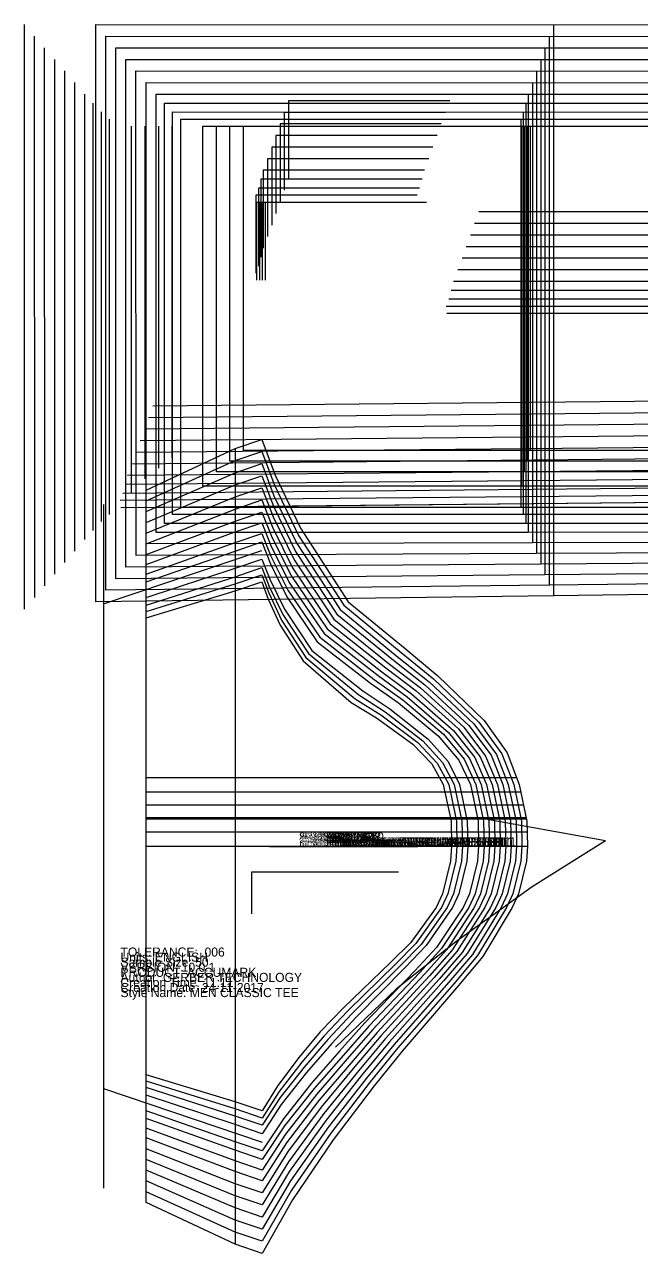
# Model space of a CAD drawing. Extents: x -2.7 to 65.3, y -7.1 to 26.9.
# Drawn here: x -2.65 to 14.39, y -7.08 to 26.87 of the extents above; entities that cross this region are included whole.
import ezdxf

# ---------------------------------------------------------------- set-up
doc = ezdxf.new("R2010")
doc.units = 0

# ---------------------------------------------------------------- blocks, each defined once
blk = doc.blocks.new('REGULAR TEEFR_42')
at = {"layer": '1'}
for points in [[(3.3995, 15.1042), (3.4, 24.0603)], [(3.4, 24.0603), (26.161, 24.0526)], [(20.9539, 15.1031), (20.1665, 15.1032), (11.3173, 15.1037), (3.3995, 15.1042)]]:
    blk.add_lwpolyline(points, dxfattribs=at)
at = {"layer": '5'}
blk.add_line((9.2578, 18.8924), (23.336, 18.8924), dxfattribs=at)
at = {"layer": '6'}
blk.add_line((3.4, 24.0603), (26.161, 24.0526), dxfattribs=at)
at = {"layer": '7'}
blk.add_line((9.2578, 18.8924), (23.336, 18.8924), dxfattribs=at)
at = {"layer": '8'}
for p, q in [((1.431, 14.9073), (1.4315, 24.0603)), ((11.3173, 24.0597), (11.3173, 15.1031)), ((0.2503, 13.5282), (20.9539, 13.7251))]:
    blk.add_line(p, q, dxfattribs=at)
blk.add_lwpolyline([(8.454, 21.955), (3.9992, 21.955), (3.9992, 19.8019)], dxfattribs=at)
blk = doc.blocks.new('REGULAR TEEFR_44')
at = {"layer": '1'}
for points in [[(3.0236, 14.8087), (3.024, 24.0602)], [(3.024, 24.0602), (26.1394, 24.0527)], [(20.8733, 14.8078), (20.0858, 14.8079), (11.2366, 14.8083), (3.0236, 14.8087)]]:
    blk.add_lwpolyline(points, dxfattribs=at)
at = {"layer": '5'}
blk.add_line((9.1771, 18.8924), (23.2553, 18.8924), dxfattribs=at)
at = {"layer": '6'}
blk.add_line((3.024, 24.0602), (26.1394, 24.0527), dxfattribs=at)
at = {"layer": '7'}
blk.add_line((9.1771, 18.8924), (23.2553, 18.8924), dxfattribs=at)
at = {"layer": '8'}
for p, q in [((1.0551, 14.6118), (1.0555, 24.0602)), ((11.2366, 24.0598), (11.2366, 14.8078)), ((0.1696, 13.5282), (20.8733, 13.7251))]:
    blk.add_line(p, q, dxfattribs=at)
blk.add_lwpolyline([(8.3733, 21.9551), (3.9185, 21.9551), (3.9185, 19.802)], dxfattribs=at)
blk = doc.blocks.new('REGULAR TEEFR_46')
at = {"layer": '1'}
for points in [[(2.6478, 14.5133), (2.6481, 24.0602)], [(2.6481, 24.0602), (26.1179, 24.0527)], [(20.7926, 14.5126), (20.0052, 14.5127), (11.156, 14.513), (2.6478, 14.5133)]]:
    blk.add_lwpolyline(points, dxfattribs=at)
at = {"layer": '5'}
blk.add_line((9.0965, 18.8925), (23.1747, 18.8925), dxfattribs=at)
at = {"layer": '6'}
blk.add_line((2.6481, 24.0602), (26.1179, 24.0527), dxfattribs=at)
at = {"layer": '7'}
blk.add_line((9.0965, 18.8925), (23.1747, 18.8925), dxfattribs=at)
at = {"layer": '8'}
for p, q in [((0.6793, 14.3164), (0.6796, 24.0602)), ((11.156, 24.0598), (11.156, 14.5126)), ((0.089, 13.5283), (20.7926, 13.7252))]:
    blk.add_line(p, q, dxfattribs=at)
blk.add_lwpolyline([(8.2927, 21.9551), (3.8379, 21.9551), (3.8379, 19.802)], dxfattribs=at)
blk = doc.blocks.new('REGULAR TEEFR_48')
at = {"layer": '1'}
for points in [[(2.2719, 14.1194), (2.2721, 24.0601)], [(2.2721, 24.0601), (26.0964, 24.0528)], [(20.712, 14.1189), (19.9245, 14.119), (11.0754, 14.1192), (2.2719, 14.1194)]]:
    blk.add_lwpolyline(points, dxfattribs=at)
at = {"layer": '5'}
blk.add_line((9.0159, 18.8925), (23.094, 18.8925), dxfattribs=at)
at = {"layer": '6'}
blk.add_line((2.2721, 24.0601), (26.0964, 24.0528), dxfattribs=at)
at = {"layer": '7'}
blk.add_line((9.0159, 18.8925), (23.094, 18.8925), dxfattribs=at)
at = {"layer": '8'}
for p, q in [((0.3034, 13.9225), (0.3036, 24.0601)), ((11.0754, 24.0599), (11.0754, 14.1189)), ((0.0084, 13.5283), (20.712, 13.7252))]:
    blk.add_line(p, q, dxfattribs=at)
blk.add_lwpolyline([(8.212, 21.9552), (3.7572, 21.9552), (3.7572, 19.8021)], dxfattribs=at)
blk = doc.blocks.new('REGULAR TEEFR_52')
at = {"layer": '1'}
for points in [[(1.6679, 13.5284), (1.6679, 24.2568)], [(1.6679, 24.2568), (26.2009, 24.2498)], [(20.6983, 13.5285), (19.9109, 13.5285), (11.0617, 13.5285), (1.6679, 13.5284)]]:
    blk.add_lwpolyline(points, dxfattribs=at)
at = {"layer": '5'}
blk.add_line((9.0022, 19.0895), (23.0804, 19.0895), dxfattribs=at)
at = {"layer": '6'}
blk.add_line((1.6679, 24.2568), (26.2009, 24.2498), dxfattribs=at)
at = {"layer": '7'}
blk.add_line((9.0022, 19.0895), (23.0804, 19.0895), dxfattribs=at)
at = {"layer": '8'}
for p, q in [((-0.3006, 13.3315), (-0.3006, 24.2568)), ((11.0617, 24.2569), (11.0617, 13.5285)), ((-0.0053, 13.7253), (20.6983, 13.9222))]:
    blk.add_line(p, q, dxfattribs=at)
blk.add_lwpolyline([(8.1984, 22.1522), (3.7436, 22.1522), (3.7436, 19.9991)], dxfattribs=at)
blk = doc.blocks.new('REGULAR TEEFR_54')
at = {"layer": '1'}
for points in [[(1.4397, 13.3315), (1.4396, 24.4537)], [(1.4396, 24.4537), (26.327, 24.4467)], [(20.7653, 13.3318), (19.9779, 13.3318), (11.1287, 13.3316), (1.4397, 13.3315)]]:
    blk.add_lwpolyline(points, dxfattribs=at)
at = {"layer": '5'}
blk.add_line((9.0692, 19.2865), (23.1474, 19.2865), dxfattribs=at)
at = {"layer": '6'}
blk.add_line((1.4396, 24.4537), (26.327, 24.4467), dxfattribs=at)
at = {"layer": '7'}
blk.add_line((9.0692, 19.2865), (23.1474, 19.2865), dxfattribs=at)
at = {"layer": '8'}
for p, q in [((-0.5288, 13.1346), (-0.5289, 24.4537)), ((11.1287, 24.4539), (11.1287, 13.3318)), ((0.0617, 13.9223), (20.7653, 14.1192))]:
    blk.add_line(p, q, dxfattribs=at)
blk.add_lwpolyline([(8.2654, 22.3491), (3.8106, 22.3491), (3.8106, 20.1961)], dxfattribs=at)
blk = doc.blocks.new('REGULAR TEEFR_56')
at = {"layer": '1'}
for points in [[(1.2116, 13.0852), (1.2113, 24.6997)], [(1.2113, 24.6997), (26.394, 24.693)], [(20.8323, 13.0859), (20.0449, 13.0859), (11.1957, 13.0856), (1.2116, 13.0852)]]:
    blk.add_lwpolyline(points, dxfattribs=at)
at = {"layer": '5'}
blk.add_line((9.1362, 19.5327), (23.2144, 19.5327), dxfattribs=at)
at = {"layer": '6'}
blk.add_line((1.2113, 24.6997), (26.394, 24.693), dxfattribs=at)
at = {"layer": '7'}
blk.add_line((9.1362, 19.5327), (23.2144, 19.5327), dxfattribs=at)
at = {"layer": '8'}
for p, q in [((-0.7569, 12.8883), (-0.7572, 24.6997)), ((11.1957, 24.7001), (11.1957, 13.0859)), ((0.1287, 14.1685), (20.8323, 14.3654))]:
    blk.add_line(p, q, dxfattribs=at)
blk.add_lwpolyline([(8.3324, 22.5954), (3.8776, 22.5954), (3.8776, 20.4423)], dxfattribs=at)
blk = doc.blocks.new('REGULAR TEEFR_58')
at = {"layer": '1'}
for points in [[(0.9835, 12.839), (0.983, 24.9458)], [(0.983, 24.9458), (26.461, 24.9392)], [(20.8993, 12.8401), (20.1119, 12.8401), (11.2627, 12.8395), (0.9835, 12.839)]]:
    blk.add_lwpolyline(points, dxfattribs=at)
at = {"layer": '5'}
blk.add_line((9.2032, 19.779), (23.2814, 19.779), dxfattribs=at)
at = {"layer": '6'}
blk.add_line((0.983, 24.9458), (26.461, 24.9392), dxfattribs=at)
at = {"layer": '7'}
blk.add_line((9.2032, 19.779), (23.2814, 19.779), dxfattribs=at)
at = {"layer": '8'}
for p, q in [((-0.985, 12.6421), (-0.9855, 24.9458)), ((11.2627, 24.9464), (11.2627, 12.8401)), ((0.1957, 14.4148), (20.8993, 14.6117))]:
    blk.add_line(p, q, dxfattribs=at)
blk.add_lwpolyline([(8.3994, 22.8416), (3.9446, 22.8416), (3.9446, 20.6886)], dxfattribs=at)
blk = doc.blocks.new('REGULAR TEEFR_60')
at = {"layer": '1'}
for points in [[(0.7062, 12.5189), (0.7055, 25.2657)], [(0.7055, 25.2657), (26.5772, 25.2593)], [(21.0155, 12.5696), (20.2281, 12.5677), (11.3789, 12.5455), (0.7062, 12.5189)]]:
    blk.add_lwpolyline(points, dxfattribs=at)
at = {"layer": '5'}
blk.add_line((9.3194, 20.0991), (23.3976, 20.0991), dxfattribs=at)
at = {"layer": '6'}
blk.add_line((0.7055, 25.2657), (26.5772, 25.2593), dxfattribs=at)
at = {"layer": '7'}
blk.add_line((9.3194, 20.0991), (23.3976, 20.0991), dxfattribs=at)
at = {"layer": '8'}
for p, q in [((-1.2623, 12.322), (-1.263, 25.2657)), ((11.3789, 25.2665), (11.3789, 12.546)), ((0.3119, 14.7349), (21.0155, 14.9318))]:
    blk.add_line(p, q, dxfattribs=at)
blk.add_lwpolyline([(8.5156, 23.1617), (4.0608, 23.1617), (4.0608, 21.0087)], dxfattribs=at)
blk = doc.blocks.new('REGULAR TEEFR_62')
at = {"layer": '1'}
for points in [[(0.4289, 12.1988), (0.428, 25.5856)], [(0.428, 25.5856), (26.6934, 25.5794)], [(21.1317, 12.2991), (20.3443, 12.2954), (11.4951, 12.2524), (0.4289, 12.1988)]]:
    blk.add_lwpolyline(points, dxfattribs=at)
at = {"layer": '5'}
blk.add_line((9.4356, 20.4192), (23.5138, 20.4192), dxfattribs=at)
at = {"layer": '6'}
blk.add_line((0.428, 25.5856), (26.6934, 25.5794), dxfattribs=at)
at = {"layer": '7'}
blk.add_line((9.4356, 20.4192), (23.5138, 20.4192), dxfattribs=at)
at = {"layer": '8'}
for p, q in [((-1.5396, 12.0019), (-1.5405, 25.5856)), ((11.4951, 25.5866), (11.4951, 12.2519)), ((0.4281, 15.055), (21.1317, 15.2519))]:
    blk.add_line(p, q, dxfattribs=at)
blk.add_lwpolyline([(8.6318, 23.4818), (4.177, 23.4818), (4.177, 21.3288)], dxfattribs=at)
blk = doc.blocks.new('REGULAR TEEFR_64')
at = {"layer": '1'}
for points in [[(0.1516, 11.8787), (0.1505, 25.9055)], [(0.1505, 25.9055), (26.8096, 25.8995)], [(21.2479, 12.0286), (20.4605, 12.0231), (11.6113, 11.9601), (0.1516, 11.8787)]]:
    blk.add_lwpolyline(points, dxfattribs=at)
at = {"layer": '5'}
blk.add_line((9.5518, 20.7393), (23.63, 20.7393), dxfattribs=at)
at = {"layer": '6'}
blk.add_line((0.1505, 25.9055), (26.8096, 25.8995), dxfattribs=at)
at = {"layer": '7'}
blk.add_line((9.5518, 20.7393), (23.63, 20.7393), dxfattribs=at)
at = {"layer": '8'}
for p, q in [((-1.8169, 11.6818), (-1.818, 25.9055)), ((11.6113, 25.9067), (11.6113, 11.9578)), ((0.5443, 15.3751), (21.2479, 15.572))]:
    blk.add_line(p, q, dxfattribs=at)
blk.add_lwpolyline([(8.748, 23.8019), (4.2932, 23.8019), (4.2932, 21.6489)], dxfattribs=at)
blk = doc.blocks.new('REGULAR TEEFR_66')
at = {"layer": '1'}
for points in [[(-0.1257, 11.5586), (-0.127, 26.2254)], [(-0.127, 26.2254), (26.9258, 26.2197)], [(21.3641, 11.7581), (20.5767, 11.7509), (11.7275, 11.6687), (-0.1257, 11.5586)]]:
    blk.add_lwpolyline(points, dxfattribs=at)
at = {"layer": '5'}
blk.add_line((9.668, 21.0594), (23.7462, 21.0594), dxfattribs=at)
at = {"layer": '6'}
blk.add_line((-0.127, 26.2254), (26.9258, 26.2197), dxfattribs=at)
at = {"layer": '7'}
blk.add_line((9.668, 21.0594), (23.7462, 21.0594), dxfattribs=at)
at = {"layer": '8'}
for p, q in [((-2.0942, 11.3617), (-2.0955, 26.2254)), ((11.7275, 26.2268), (11.7275, 11.6637)), ((0.6605, 15.6952), (21.3641, 15.8921))]:
    blk.add_line(p, q, dxfattribs=at)
blk.add_lwpolyline([(8.8642, 24.122), (4.4094, 24.122), (4.4094, 21.969)], dxfattribs=at)
blk = doc.blocks.new('REGULAR TEEFR_68')
at = {"layer": '1'}
for points in [[(-0.4028, 11.2384), (-0.4045, 26.5453)], [(-0.4045, 26.5453), (27.042, 26.5399)], [(21.4803, 11.4876), (20.6929, 11.4789), (11.8437, 11.378), (-0.4028, 11.2384)]]:
    blk.add_lwpolyline(points, dxfattribs=at)
at = {"layer": '5'}
blk.add_line((9.7842, 21.3796), (23.8624, 21.3796), dxfattribs=at)
at = {"layer": '6'}
blk.add_line((-0.4045, 26.5453), (27.042, 26.5399), dxfattribs=at)
at = {"layer": '7'}
blk.add_line((9.7842, 21.3796), (23.8624, 21.3796), dxfattribs=at)
at = {"layer": '8'}
for p, q in [((-2.3713, 11.0415), (-2.373, 26.5453)), ((11.8437, 26.547), (11.8437, 11.3697)), ((0.7767, 16.0154), (21.4803, 16.2123))]:
    blk.add_line(p, q, dxfattribs=at)
blk.add_lwpolyline([(8.9804, 24.4422), (4.5256, 24.4422), (4.5256, 22.2892)], dxfattribs=at)
blk = doc.blocks.new('REGULAR TEEFR_70')
at = {"layer": '1'}
for points in [[(-0.68, 10.9183), (-0.682, 26.8652)], [(-0.682, 26.8652), (27.1582, 26.86)], [(21.5965, 11.2172), (20.8091, 11.2068), (11.9599, 11.0879), (-0.68, 10.9183)]]:
    blk.add_lwpolyline(points, dxfattribs=at)
at = {"layer": '5'}
blk.add_line((9.9004, 21.6997), (23.9786, 21.6997), dxfattribs=at)
at = {"layer": '6'}
blk.add_line((-0.682, 26.8652), (27.1582, 26.86), dxfattribs=at)
at = {"layer": '7'}
blk.add_line((9.9004, 21.6997), (23.9786, 21.6997), dxfattribs=at)
at = {"layer": '8'}
for p, q in [((-2.6485, 10.7214), (-2.6505, 26.8652)), ((11.9599, 26.8671), (11.9599, 11.0756)), ((0.8929, 16.3355), (21.5965, 16.5324))]:
    blk.add_line(p, q, dxfattribs=at)
blk.add_lwpolyline([(9.0966, 24.7623), (4.6418, 24.7623), (4.6418, 22.6093)], dxfattribs=at)
blk = doc.blocks.new('REGULAR TEESL1_42')
at = {"layer": '1'}
for points in [[(0.7093, 10.4775), (3.1675, 11.2205), (3.9086, 11.4714)], [(3.9086, 11.4714), (4.0805, 10.9926), (4.4131, 10.278), (5.0432, 9.2887), (6.373, 8.1379), (7.0744, 7.716), (8.0754, 6.9907), (8.604, 6.441), (8.9185, 5.8757), (9.1326, 4.8646), (9.1473, 4.174)], [(0.7079, -2.1458), (0.7093, 10.4775)], [(9.1473, 4.174), (9.1187, 3.7593), (8.8975, 2.8558), (8.7229, 2.4757), (8.0197, 1.5122), (7.4634, 0.9561), (6.1653, -0.2936), (5.5191, -0.9622)], [(5.5191, -0.9622), (4.9374, -1.6626), (4.3501, -2.4424), (3.9096, -3.1442)], [(3.9096, -3.1442), (3.1678, -2.8923), (0.7079, -2.1458)]]:
    blk.add_lwpolyline(points, dxfattribs=at)
at = {"layer": '5'}
blk.add_line((4.1149, 4.164), (8.2192, 4.164), dxfattribs=at)
at = {"layer": '7'}
blk.add_line((4.1149, 4.164), (8.2192, 4.164), dxfattribs=at)
at = {"layer": '8'}
for p, q in [((-0.4718, 10.8609), (3.9086, 12.3376)), ((3.1754, -2.871), (3.1754, 11.1982)), ((-0.4718, 10.0839), (-0.4732, -1.752)), ((8.8401, 6.0537), (0.7088, 6.0537)), ((8.986, 5.66), (0.7087, 5.66)), ((9.0682, 5.3057), (0.7087, 5.3057)), ((9.122, 4.9514), (0.7086, 4.9514)), ((9.1268, 4.912), (0.7087, 4.912)), ((9.1462, 4.5577), (0.7086, 4.5577)), ((9.1466, 4.164), (0.7086, 4.164)), ((-0.4732, -2.529), (3.9096, -4.0104))]:
    blk.add_line(p, q, dxfattribs=at)
for points in [[(13.3969, 4.3195), (9.9794, 4.9316), (9.7197, 4.9514)], [(13.3969, 4.3195), (11.3736, 3.0443), (9.2652, 1.531), (7.616, 0.2218), (5.9442, -1.3874)], [(7.6848, 3.4559), (3.6194, 3.4559), (3.6194, 2.3021)]]:
    blk.add_lwpolyline(points, dxfattribs=at)
at = {"layer": '1'}
for s, p in [('SIZE: 42', (4.9276, 4.3036)), ('Piece Name: REGULAR TEESL1', (4.9276, 4.1636))]:
    blk.add_text(s, height=0.25, dxfattribs=at).set_placement(p)
blk = doc.blocks.new('REGULAR TEESL1_44')
at = {"layer": '1'}
for points in [[(0.7093, 10.6511), (3.1675, 11.4174), (3.9086, 11.6683)], [(3.9086, 11.6683), (4.0941, 11.166), (4.4511, 10.417), (5.1239, 9.3818), (6.4793, 8.2442), (7.1957, 7.7991), (8.2161, 7.0369), (8.7525, 6.4628), (9.0681, 5.8757), (9.2822, 4.8646), (9.2969, 4.174)], [(0.7079, -2.3194), (0.7093, 10.6511)], [(9.2969, 4.174), (9.2683, 3.7593), (9.0471, 2.8558), (8.8725, 2.4757), (8.1616, 1.4841), (7.5974, 0.9105), (6.2805, -0.379), (5.6253, -1.0685)], [(5.6253, -1.0685), (5.0063, -1.7972), (4.3805, -2.6092), (3.9096, -3.3411)], [(3.9096, -3.3411), (3.1678, -3.0892), (0.7079, -2.3194)]]:
    blk.add_lwpolyline(points, dxfattribs=at)
at = {"layer": '5'}
blk.add_line((4.1149, 4.164), (8.2192, 4.164), dxfattribs=at)
at = {"layer": '7'}
blk.add_line((4.1149, 4.164), (8.2192, 4.164), dxfattribs=at)
at = {"layer": '8'}
for p, q in [((-0.4718, 10.8609), (3.9086, 12.3376)), ((3.1754, -3.0679), (3.1754, 11.3951)), ((-0.4718, 10.2575), (-0.4732, -1.9256)), ((8.9871, 6.0537), (0.7088, 6.0537)), ((9.1349, 5.66), (0.7087, 5.66)), ((9.2171, 5.3057), (0.7087, 5.3057)), ((9.2714, 4.9514), (0.7086, 4.9514)), ((9.2763, 4.912), (0.7087, 4.912)), ((9.2958, 4.5577), (0.7086, 4.5577)), ((9.2962, 4.164), (0.7086, 4.164)), ((-0.4732, -2.529), (3.9096, -4.0104))]:
    blk.add_line(p, q, dxfattribs=at)
for points in [[(13.3969, 4.3195), (9.9794, 4.9316), (9.7197, 4.9514)], [(13.3969, 4.3195), (11.3736, 3.0443), (9.2652, 1.531), (7.616, 0.2218), (5.9442, -1.3874)], [(7.6848, 3.4559), (3.6194, 3.4559), (3.6194, 2.3021)]]:
    blk.add_lwpolyline(points, dxfattribs=at)
at = {"layer": '1'}
for s, p in [('SIZE: 44', (5.0024, 4.3036)), ('Piece Name: REGULAR TEESL1', (5.0024, 4.1636))]:
    blk.add_text(s, height=0.25, dxfattribs=at).set_placement(p)
blk = doc.blocks.new('REGULAR TEESL1_46')
at = {"layer": '1'}
for points in [[(0.7093, 10.8247), (3.1675, 11.6143), (3.9086, 11.8652)], [(3.9086, 11.8652), (4.1058, 11.3439), (4.4834, 10.5672), (5.192, 9.4951), (6.5856, 8.3505), (7.3169, 7.8822), (8.3568, 7.0832), (8.901, 6.4846), (9.2177, 5.8757), (9.4318, 4.8646), (9.4465, 4.174)], [(0.7079, -2.493), (0.7093, 10.8247)], [(9.4465, 4.174), (9.4179, 3.7593), (9.1967, 2.8558), (9.0221, 2.4757), (8.3035, 1.456), (7.7315, 0.8649), (6.3958, -0.4644), (5.7316, -1.1748)], [(5.7316, -1.1748), (5.0752, -1.9319), (4.4108, -2.7761), (3.9096, -3.538)], [(3.9096, -3.538), (3.1678, -3.2861), (0.7079, -2.493)]]:
    blk.add_lwpolyline(points, dxfattribs=at)
at = {"layer": '5'}
blk.add_line((4.1149, 4.164), (8.2192, 4.164), dxfattribs=at)
at = {"layer": '7'}
blk.add_line((4.1149, 4.164), (8.2192, 4.164), dxfattribs=at)
at = {"layer": '8'}
for p, q in [((-0.4718, 10.8609), (3.9086, 12.3376)), ((3.1754, -3.2648), (3.1754, 11.592)), ((-0.4718, 10.4311), (-0.4732, -2.0992)), ((9.1393, 6.0537), (0.7088, 6.0537)), ((9.2836, 5.66), (0.7087, 5.66)), ((9.3658, 5.3057), (0.7087, 5.3057)), ((9.4208, 4.9514), (0.7086, 4.9514)), ((9.4258, 4.912), (0.7087, 4.912)), ((9.4454, 4.5577), (0.7086, 4.5577)), ((9.4458, 4.164), (0.7086, 4.164)), ((-0.4732, -2.529), (3.9096, -4.0104))]:
    blk.add_line(p, q, dxfattribs=at)
for points in [[(13.3969, 4.3195), (9.9794, 4.9316), (9.7197, 4.9514)], [(13.3969, 4.3195), (11.3736, 3.0443), (9.2652, 1.531), (7.616, 0.2218), (5.9442, -1.3874)], [(7.6848, 3.4559), (3.6194, 3.4559), (3.6194, 2.3021)]]:
    blk.add_lwpolyline(points, dxfattribs=at)
at = {"layer": '1'}
for s, p in [('SIZE: 46', (5.0772, 4.3036)), ('Piece Name: REGULAR TEESL1', (5.0772, 4.1636))]:
    blk.add_text(s, height=0.25, dxfattribs=at).set_placement(p)
blk = doc.blocks.new('REGULAR TEESL1_48')
at = {"layer": '1'}
for points in [[(0.7093, 11.0396), (3.1675, 11.8505), (3.9086, 12.1014)], [(3.9086, 12.1014), (4.1214, 11.5453), (4.5281, 10.7171), (5.2896, 9.5746), (6.6919, 8.4568), (7.4381, 7.9653), (8.4975, 7.1295), (9.0495, 6.5064), (9.3673, 5.8757), (9.5814, 4.8646), (9.5961, 4.174)], [(0.7079, -2.7079), (0.7093, 11.0396)], [(9.5961, 4.174), (9.5675, 3.7593), (9.3463, 2.8558), (9.1717, 2.4757), (8.4454, 1.4279), (7.8655, 0.8193), (6.511, -0.5498), (5.8379, -1.2811)], [(5.8379, -1.2811), (5.1434, -2.0797), (4.4402, -2.9703), (3.9096, -3.7742)], [(3.9096, -3.7742), (3.1678, -3.5223), (0.7079, -2.7079)]]:
    blk.add_lwpolyline(points, dxfattribs=at)
at = {"layer": '5'}
blk.add_line((4.1149, 4.164), (8.2192, 4.164), dxfattribs=at)
at = {"layer": '7'}
blk.add_line((4.1149, 4.164), (8.2192, 4.164), dxfattribs=at)
at = {"layer": '8'}
for p, q in [((-0.4718, 10.8609), (3.9086, 12.3376)), ((3.1754, -3.501), (3.1754, 11.8282)), ((-0.4718, 10.646), (-0.4732, -2.3141)), ((9.2913, 6.0537), (0.7088, 6.0537)), ((9.4325, 5.66), (0.7087, 5.66)), ((9.5148, 5.3057), (0.7087, 5.3057)), ((9.5702, 4.9514), (0.7086, 4.9514)), ((9.5753, 4.912), (0.7087, 4.912)), ((9.595, 4.5577), (0.7086, 4.5577)), ((9.5954, 4.164), (0.7086, 4.164)), ((-0.4732, -2.529), (3.9096, -4.0104))]:
    blk.add_line(p, q, dxfattribs=at)
for points in [[(13.3969, 4.3195), (9.9794, 4.9316), (9.7197, 4.9514)], [(13.3969, 4.3195), (11.3736, 3.0443), (9.2652, 1.531), (7.616, 0.2218), (5.9442, -1.3874)], [(7.6848, 3.4559), (3.6194, 3.4559), (3.6194, 2.3021)]]:
    blk.add_lwpolyline(points, dxfattribs=at)
at = {"layer": '1'}
for s, p in [('SIZE: 48', (5.152, 4.3036)), ('Piece Name: REGULAR TEESL1', (5.152, 4.1636))]:
    blk.add_text(s, height=0.25, dxfattribs=at).set_placement(p)
blk = doc.blocks.new('REGULAR TEESL1_52')
at = {"layer": '1'}
for points in [[(0.7093, 11.4694), (3.1675, 12.3229), (3.9086, 12.5738)], [(3.9086, 12.5738), (4.1448, 11.966), (4.5948, 11.0613), (5.4351, 9.8145), (6.9045, 8.6694), (7.6806, 8.1316), (8.779, 7.222), (9.3466, 6.5499), (9.6665, 5.8757), (9.8806, 4.8646), (9.8953, 4.174)], [(0.7079, -3.1377), (0.7093, 11.4694)], [(9.8953, 4.174), (9.8667, 3.7593), (9.6455, 2.8558), (9.4709, 2.4757), (8.7293, 1.3716), (8.1336, 0.728), (6.7415, -0.7207), (6.0505, -1.4937)], [(6.0505, -1.4937), (5.2797, -2.3752), (4.4991, -3.3586), (3.9096, -4.2466)], [(3.9096, -4.2466), (3.1678, -3.9947), (0.7079, -3.1377)]]:
    blk.add_lwpolyline(points, dxfattribs=at)
at = {"layer": '5'}
blk.add_line((4.1149, 4.164), (8.2192, 4.164), dxfattribs=at)
at = {"layer": '7'}
blk.add_line((4.1149, 4.164), (8.2192, 4.164), dxfattribs=at)
at = {"layer": '8'}
for p, q in [((-0.4718, 10.8609), (3.9086, 12.3376)), ((3.1754, -3.9734), (3.1754, 12.3006)), ((-0.4718, 11.0758), (-0.4732, -2.7439)), ((9.5948, 6.0537), (0.7088, 6.0537)), ((9.7303, 5.66), (0.7087, 5.66)), ((9.8126, 5.3057), (0.7087, 5.3057)), ((9.8693, 4.9514), (0.7086, 4.9514)), ((9.8744, 4.912), (0.7087, 4.912)), ((9.8942, 4.5577), (0.7086, 4.5577)), ((9.8946, 4.164), (0.7086, 4.164)), ((-0.4732, -2.529), (3.9096, -4.0104))]:
    blk.add_line(p, q, dxfattribs=at)
for points in [[(13.3969, 4.3195), (9.9794, 4.9316), (9.7197, 4.9514)], [(13.3969, 4.3195), (11.3736, 3.0443), (9.2652, 1.531), (7.616, 0.2218), (5.9442, -1.3874)], [(7.6848, 3.4559), (3.6194, 3.4559), (3.6194, 2.3021)]]:
    blk.add_lwpolyline(points, dxfattribs=at)
at = {"layer": '1'}
for s, p in [('SIZE: 52', (5.3016, 4.3036)), ('Piece Name: REGULAR TEESL1', (5.3016, 4.1636))]:
    blk.add_text(s, height=0.25, dxfattribs=at).set_placement(p)
blk = doc.blocks.new('REGULAR TEESL1_54')
at = {"layer": '1'}
for points in [[(0.7093, 11.6843), (3.1675, 12.5591), (3.9086, 12.81)], [(3.9086, 12.81), (4.1559, 12.1789), (4.6262, 11.2397), (5.5033, 9.946), (7.0108, 8.7757), (7.8018, 8.2147), (8.9197, 7.2683), (9.4951, 6.5717), (9.8161, 5.8757), (10.0302, 4.8646), (10.0449, 4.174)], [(0.7079, -3.3526), (0.7093, 11.6843)], [(10.0449, 4.174), (10.0163, 3.7593), (9.7951, 2.8558), (9.6205, 2.4757), (8.8712, 1.3435), (8.2676, 0.6824), (6.8567, -0.8061), (6.1568, -1.6)], [(6.1568, -1.6), (5.3479, -2.523), (4.5285, -3.5528), (3.9096, -4.4828)], [(3.9096, -4.4828), (3.1678, -4.2309), (0.7079, -3.3526)]]:
    blk.add_lwpolyline(points, dxfattribs=at)
at = {"layer": '5'}
blk.add_line((4.1149, 4.164), (8.2192, 4.164), dxfattribs=at)
at = {"layer": '7'}
blk.add_line((4.1149, 4.164), (8.2192, 4.164), dxfattribs=at)
at = {"layer": '8'}
for p, q in [((-0.4718, 10.8609), (3.9086, 12.3376)), ((3.1754, -4.2096), (3.1754, 12.5368)), ((-0.4718, 11.2907), (-0.4732, -2.9588)), ((9.7464, 6.0537), (0.7088, 6.0537)), ((9.8793, 5.66), (0.7087, 5.66)), ((9.9616, 5.3057), (0.7087, 5.3057)), ((10.0187, 4.9514), (0.7086, 4.9514)), ((10.0238, 4.912), (0.7087, 4.912)), ((10.0438, 4.5577), (0.7086, 4.5577)), ((10.0442, 4.164), (0.7086, 4.164)), ((-0.4732, -2.529), (3.9096, -4.0104))]:
    blk.add_line(p, q, dxfattribs=at)
for points in [[(13.3969, 4.3195), (9.9794, 4.9316), (9.7197, 4.9514)], [(13.3969, 4.3195), (11.3736, 3.0443), (9.2652, 1.531), (7.616, 0.2218), (5.9442, -1.3874)], [(7.6848, 3.4559), (3.6194, 3.4559), (3.6194, 2.3021)]]:
    blk.add_lwpolyline(points, dxfattribs=at)
at = {"layer": '1'}
for s, p in [('SIZE: 54', (5.3764, 4.3036)), ('Piece Name: REGULAR TEESL1', (5.3764, 4.1636))]:
    blk.add_text(s, height=0.25, dxfattribs=at).set_placement(p)
blk = doc.blocks.new('REGULAR TEESL1_56')
at = {"layer": '1'}
for points in [[(0.7093, 11.9539), (3.1675, 12.8544), (3.9086, 13.1053)], [(3.9086, 13.1053), (4.1757, 12.4298), (4.6828, 11.425), (5.627, 10.0416), (7.1171, 8.882), (7.923, 8.2978), (9.0604, 7.3146), (9.6436, 6.5935), (9.9657, 5.8757), (10.1798, 4.8646), (10.1945, 4.174)], [(0.7079, -3.6222), (0.7093, 11.9539)], [(10.1945, 4.174), (10.1659, 3.7593), (9.9447, 2.8558), (9.7701, 2.4757), (9.0131, 1.3154), (8.4017, 0.6368), (6.972, -0.8915), (6.2631, -1.7063)], [(6.2631, -1.7063), (5.4149, -2.6906), (4.5566, -3.7881), (3.9096, -4.7781)], [(3.9096, -4.7781), (3.1678, -4.5262), (0.7079, -3.6222)]]:
    blk.add_lwpolyline(points, dxfattribs=at)
at = {"layer": '5'}
blk.add_line((4.1149, 4.164), (8.2192, 4.164), dxfattribs=at)
at = {"layer": '7'}
blk.add_line((4.1149, 4.164), (8.2192, 4.164), dxfattribs=at)
at = {"layer": '8'}
for p, q in [((3.1754, -4.5049), (3.1754, 12.8321)), ((-0.4718, 10.8609), (3.9086, 12.3376)), ((-0.4718, 11.5603), (-0.4732, -3.2284)), ((9.8979, 6.0537), (0.7088, 6.0537)), ((10.0283, 5.66), (0.7087, 5.66)), ((10.1107, 5.3057), (0.7087, 5.3057)), ((10.1683, 4.9514), (0.7086, 4.9514)), ((10.1733, 4.912), (0.7087, 4.912)), ((10.1934, 4.5577), (0.7086, 4.5577)), ((10.1938, 4.164), (0.7086, 4.164)), ((-0.4732, -2.529), (3.9096, -4.0104))]:
    blk.add_line(p, q, dxfattribs=at)
for points in [[(13.3969, 4.3195), (9.9794, 4.9316), (9.7197, 4.9514)], [(13.3969, 4.3195), (11.3736, 3.0443), (9.2652, 1.531), (7.616, 0.2218), (5.9442, -1.3874)], [(7.6848, 3.4559), (3.6194, 3.4559), (3.6194, 2.3021)]]:
    blk.add_lwpolyline(points, dxfattribs=at)
at = {"layer": '1'}
for s, p in [('SIZE: 56', (5.4512, 4.3036)), ('Piece Name: REGULAR TEESL1', (5.4512, 4.1636))]:
    blk.add_text(s, height=0.25, dxfattribs=at).set_placement(p)
blk = doc.blocks.new('REGULAR TEESL1_58')
at = {"layer": '1'}
for points in [[(0.7093, 12.2235), (3.1675, 13.1497), (3.9086, 13.4006)], [(3.9086, 13.4006), (4.1886, 12.6889), (4.7208, 11.6299), (5.7126, 10.1716), (7.2234, 8.9883), (8.0443, 8.3809), (9.2011, 7.3608), (9.7921, 6.6153), (10.1153, 5.8757), (10.3294, 4.8646), (10.3441, 4.174)], [(0.7079, -3.8918), (0.7093, 12.2235)], [(10.3441, 4.174), (10.3155, 3.7593), (10.0943, 2.8558), (9.9197, 2.4757), (9.155, 1.2873), (8.5357, 0.5912), (7.0872, -0.9769), (6.3694, -1.8126)], [(6.3694, -1.8126), (5.4819, -2.8582), (4.5847, -4.0233), (3.9096, -5.0734)], [(3.9096, -5.0734), (3.1678, -4.8215), (0.7079, -3.8918)]]:
    blk.add_lwpolyline(points, dxfattribs=at)
at = {"layer": '5'}
blk.add_line((4.1149, 4.164), (8.2192, 4.164), dxfattribs=at)
at = {"layer": '7'}
blk.add_line((4.1149, 4.164), (8.2192, 4.164), dxfattribs=at)
at = {"layer": '8'}
for p, q in [((3.1754, -4.8002), (3.1754, 13.1274)), ((-0.4718, 10.8609), (3.9086, 12.3376)), ((-0.4718, 11.8299), (-0.4732, -3.498)), ((10.0493, 6.0537), (0.7088, 6.0537)), ((10.1773, 5.66), (0.7087, 5.66)), ((10.2596, 5.3057), (0.7087, 5.3057)), ((10.3177, 4.9514), (0.7086, 4.9514)), ((10.3228, 4.912), (0.7087, 4.912)), ((10.343, 4.5577), (0.7086, 4.5577)), ((10.3434, 4.164), (0.7086, 4.164)), ((-0.4732, -2.529), (3.9096, -4.0104))]:
    blk.add_line(p, q, dxfattribs=at)
for points in [[(13.3969, 4.3195), (9.9794, 4.9316), (9.7197, 4.9514)], [(13.3969, 4.3195), (11.3736, 3.0443), (9.2652, 1.531), (7.616, 0.2218), (5.9442, -1.3874)], [(7.6848, 3.4559), (3.6194, 3.4559), (3.6194, 2.3021)]]:
    blk.add_lwpolyline(points, dxfattribs=at)
at = {"layer": '1'}
for s, p in [('SIZE: 58', (5.526, 4.3036)), ('Piece Name: REGULAR TEESL1', (5.526, 4.1636))]:
    blk.add_text(s, height=0.25, dxfattribs=at).set_placement(p)
blk = doc.blocks.new('REGULAR TEESL1_60')
at = {"layer": '1'}
for points in [[(0.7093, 12.5207), (3.1675, 13.4843), (3.9086, 13.7352)], [(3.9086, 13.7352), (4.2003, 12.9816), (4.7565, 11.8596), (5.7959, 10.3129), (7.3297, 9.0946), (8.1655, 8.464), (9.3418, 7.4071), (9.9406, 6.637), (10.2649, 5.8757), (10.479, 4.8646), (10.4937, 4.174)], [(0.7079, -4.189), (0.7093, 12.5207)], [(10.4937, 4.174), (10.4651, 3.7593), (10.2439, 2.8558), (10.0693, 2.4757), (9.2969, 1.2592), (8.6697, 0.5455), (7.2025, -1.0624), (6.4757, -1.9189)], [(6.4757, -1.9189), (5.5482, -3.039), (4.6118, -4.2859), (3.9096, -5.408)], [(3.9096, -5.408), (3.1678, -5.1561), (0.7079, -4.189)]]:
    blk.add_lwpolyline(points, dxfattribs=at)
at = {"layer": '5'}
blk.add_line((4.1149, 4.164), (8.2192, 4.164), dxfattribs=at)
at = {"layer": '7'}
blk.add_line((4.1149, 4.164), (8.2192, 4.164), dxfattribs=at)
at = {"layer": '8'}
for p, q in [((3.1754, -5.1348), (3.1754, 13.462)), ((-0.4718, 10.8609), (3.9086, 12.3376)), ((-0.4718, 12.1271), (-0.4732, -3.7952)), ((10.2005, 6.0537), (0.7088, 6.0537)), ((10.3211, 5.66), (0.7087, 5.66)), ((10.4087, 5.3057), (0.7087, 5.3057)), ((10.4673, 4.9514), (0.7086, 4.9514)), ((10.4723, 4.912), (0.7087, 4.912)), ((10.4926, 4.5577), (0.7086, 4.5577)), ((10.493, 4.164), (0.7086, 4.164)), ((-0.4732, -2.529), (3.9096, -4.0104))]:
    blk.add_line(p, q, dxfattribs=at)
for points in [[(13.3969, 4.3195), (9.9794, 4.9316), (9.7197, 4.9514)], [(13.3969, 4.3195), (11.3736, 3.0443), (9.2652, 1.531), (7.616, 0.2218), (5.9442, -1.3874)], [(7.6848, 3.4559), (3.6194, 3.4559), (3.6194, 2.3021)]]:
    blk.add_lwpolyline(points, dxfattribs=at)
at = {"layer": '1'}
for s, p in [('SIZE: 60', (5.6008, 4.3036)), ('Piece Name: REGULAR TEESL1', (5.6008, 4.1636))]:
    blk.add_text(s, height=0.25, dxfattribs=at).set_placement(p)
blk = doc.blocks.new('REGULAR TEESL1_62')
at = {"layer": '1'}
for points in [[(0.7093, 12.8179), (3.1675, 13.8189), (3.9086, 14.0698)], [(3.9086, 14.0698), (4.2139, 13.2716), (4.7972, 12.0828), (5.8896, 10.4428), (7.436, 9.2009), (8.2867, 8.5471), (9.4825, 7.4534), (10.0891, 6.6588), (10.4145, 5.8757), (10.6286, 4.8646), (10.6433, 4.174)], [(0.7079, -4.4862), (0.7093, 12.8179)], [(10.6433, 4.174), (10.6147, 3.7593), (10.3935, 2.8558), (10.2189, 2.4757), (9.4388, 1.2311), (8.8038, 0.4999), (7.3177, -1.1478), (6.582, -2.0252)], [(6.582, -2.0252), (5.6144, -3.2198), (4.639, -4.5485), (3.9096, -5.7426)], [(3.9096, -5.7426), (3.1678, -5.4907), (0.7079, -4.4862)]]:
    blk.add_lwpolyline(points, dxfattribs=at)
at = {"layer": '5'}
blk.add_line((4.1149, 4.164), (8.2192, 4.164), dxfattribs=at)
at = {"layer": '7'}
blk.add_line((4.1149, 4.164), (8.2192, 4.164), dxfattribs=at)
at = {"layer": '8'}
for p, q in [((3.1754, -5.4694), (3.1754, 13.7966)), ((-0.4718, 12.4243), (-0.4732, -4.0924)), ((-0.4718, 10.8609), (3.9086, 12.3376)), ((10.3517, 6.0537), (0.7088, 6.0537)), ((10.4705, 5.66), (0.7087, 5.66)), ((10.5578, 5.3057), (0.7087, 5.3057)), ((10.6167, 4.9514), (0.7086, 4.9514)), ((10.6218, 4.912), (0.7087, 4.912)), ((10.6422, 4.5577), (0.7086, 4.5577)), ((10.6426, 4.164), (0.7086, 4.164)), ((-0.4732, -2.529), (3.9096, -4.0104))]:
    blk.add_line(p, q, dxfattribs=at)
for points in [[(13.3969, 4.3195), (9.9794, 4.9316), (9.7197, 4.9514)], [(13.3969, 4.3195), (11.3736, 3.0443), (9.2652, 1.531), (7.616, 0.2218), (5.9442, -1.3874)], [(7.6848, 3.4559), (3.6194, 3.4559), (3.6194, 2.3021)]]:
    blk.add_lwpolyline(points, dxfattribs=at)
at = {"layer": '1'}
for s, p in [('SIZE: 62', (5.6756, 4.3036)), ('Piece Name: REGULAR TEESL1', (5.6756, 4.1636))]:
    blk.add_text(s, height=0.25, dxfattribs=at).set_placement(p)
blk = doc.blocks.new('REGULAR TEESL1_64')
at = {"layer": '1'}
for points in [[(0.7093, 13.1151), (3.1675, 14.1535), (3.9086, 14.4044)], [(3.9086, 14.4044), (4.2267, 13.5623), (4.8361, 12.3074), (5.9798, 10.5751), (7.5423, 9.3072), (8.408, 8.6302), (9.6232, 7.4996), (10.2376, 6.6806), (10.5641, 5.8757), (10.7782, 4.8646), (10.7929, 4.174)], [(0.7079, -4.7834), (0.7093, 13.1151)], [(10.7929, 4.174), (10.7643, 3.7593), (10.5431, 2.8558), (10.3685, 2.4757), (9.5807, 1.203), (8.9378, 0.4543), (7.433, -1.2332), (6.6884, -2.1315)], [(6.6884, -2.1315), (5.6807, -3.4006), (4.6662, -4.8111), (3.9096, -6.0772)], [(3.9096, -6.0772), (3.1678, -5.8253), (0.7079, -4.7834)]]:
    blk.add_lwpolyline(points, dxfattribs=at)
at = {"layer": '5'}
blk.add_line((4.1149, 4.164), (8.2192, 4.164), dxfattribs=at)
at = {"layer": '7'}
blk.add_line((4.1149, 4.164), (8.2192, 4.164), dxfattribs=at)
at = {"layer": '8'}
for p, q in [((3.1754, -5.804), (3.1754, 14.1312)), ((-0.4718, 12.7215), (-0.4732, -4.3896)), ((-0.4718, 10.8609), (3.9086, 12.3376)), ((10.5028, 6.0537), (0.7088, 6.0537)), ((10.6199, 5.66), (0.7087, 5.66)), ((10.7069, 5.3057), (0.7087, 5.3057)), ((10.7663, 4.9514), (0.7086, 4.9514)), ((10.7713, 4.912), (0.7087, 4.912)), ((10.7918, 4.5577), (0.7086, 4.5577)), ((10.7922, 4.164), (0.7086, 4.164)), ((-0.4732, -2.529), (3.9096, -4.0104))]:
    blk.add_line(p, q, dxfattribs=at)
for points in [[(13.3969, 4.3195), (9.9794, 4.9316), (9.7197, 4.9514)], [(13.3969, 4.3195), (11.3736, 3.0443), (9.2652, 1.531), (7.616, 0.2218), (5.9442, -1.3874)], [(7.6848, 3.4559), (3.6194, 3.4559), (3.6194, 2.3021)]]:
    blk.add_lwpolyline(points, dxfattribs=at)
at = {"layer": '1'}
for s, p in [('SIZE: 64', (5.7504, 4.3036)), ('Piece Name: REGULAR TEESL1', (5.7504, 4.1636))]:
    blk.add_text(s, height=0.25, dxfattribs=at).set_placement(p)
blk = doc.blocks.new('REGULAR TEESL1_66')
at = {"layer": '1'}
for points in [[(0.7093, 13.4119), (3.1675, 14.4881), (3.9086, 14.739)], [(3.9086, 14.739), (4.2399, 13.8522), (4.8759, 12.5302), (6.072, 10.7041), (7.6486, 9.4135), (8.5292, 8.7133), (9.7639, 7.5459), (10.3861, 6.7024), (10.7137, 5.8757), (10.9279, 4.8646), (10.9425, 4.174)], [(0.7079, -5.0802), (0.7093, 13.4119)], [(10.9425, 4.174), (10.914, 3.7593), (10.6927, 2.8558), (10.5181, 2.4757), (9.7226, 1.1749), (9.0719, 0.4087), (7.5482, -1.3186), (6.7946, -2.2378)], [(6.7946, -2.2378), (5.747, -3.5814), (4.6934, -5.0737), (3.9096, -6.4118)], [(3.9096, -6.4118), (3.1678, -6.1599), (0.7079, -5.0802)]]:
    blk.add_lwpolyline(points, dxfattribs=at)
at = {"layer": '5'}
blk.add_line((4.1149, 4.164), (8.2192, 4.164), dxfattribs=at)
at = {"layer": '7'}
blk.add_line((4.1149, 4.164), (8.2192, 4.164), dxfattribs=at)
at = {"layer": '8'}
for p, q in [((3.1754, -6.1386), (3.1754, 14.4658)), ((-0.4718, 13.0183), (-0.4732, -4.6864)), ((-0.4718, 10.8609), (3.9086, 12.3376)), ((10.6538, 6.0537), (0.7088, 6.0537)), ((10.7693, 5.66), (0.7087, 5.66)), ((10.856, 5.3057), (0.7087, 5.3057)), ((10.9157, 4.9514), (0.7086, 4.9514)), ((10.9208, 4.912), (0.7087, 4.912)), ((10.9414, 4.5577), (0.7086, 4.5577)), ((10.9418, 4.164), (0.7086, 4.164)), ((-0.4732, -2.529), (3.9096, -4.0104))]:
    blk.add_line(p, q, dxfattribs=at)
for points in [[(13.3969, 4.3195), (9.9794, 4.9316), (9.7197, 4.9514)], [(13.3969, 4.3195), (11.3736, 3.0443), (9.2652, 1.531), (7.616, 0.2218), (5.9442, -1.3874)], [(7.6848, 3.4559), (3.6194, 3.4559), (3.6194, 2.3021)]]:
    blk.add_lwpolyline(points, dxfattribs=at)
at = {"layer": '1'}
for s, p in [('SIZE: 66', (5.8252, 4.3036)), ('Piece Name: REGULAR TEESL1', (5.8252, 4.1636))]:
    blk.add_text(s, height=0.25, dxfattribs=at).set_placement(p)
blk = doc.blocks.new('REGULAR TEESL1_68')
at = {"layer": '1'}
for points in [[(0.7093, 13.7091), (3.1675, 14.8227), (3.9086, 15.0736)], [(3.9086, 15.0736), (4.2535, 14.1414), (4.9167, 12.7513), (6.1664, 10.83), (7.7549, 9.5198), (8.6504, 8.7964), (9.9046, 7.5922), (10.5346, 6.7241), (10.8633, 5.8757), (11.0774, 4.8646), (11.0921, 4.174)], [(0.7079, -5.3774), (0.7093, 13.7091)], [(11.0921, 4.174), (11.0636, 3.7593), (10.8423, 2.8558), (10.6677, 2.4757), (9.8646, 1.1468), (9.2059, 0.363), (7.6635, -1.4041), (6.9009, -2.3441)], [(6.9009, -2.3441), (5.8132, -3.7621), (4.7205, -5.3363), (3.9096, -6.7464)], [(3.9096, -6.7464), (3.1678, -6.4945), (0.7079, -5.3774)]]:
    blk.add_lwpolyline(points, dxfattribs=at)
at = {"layer": '5'}
blk.add_line((4.1149, 4.164), (8.2192, 4.164), dxfattribs=at)
at = {"layer": '7'}
blk.add_line((4.1149, 4.164), (8.2192, 4.164), dxfattribs=at)
at = {"layer": '8'}
for p, q in [((3.1754, -6.4732), (3.1754, 14.8004)), ((-0.4718, 13.3155), (-0.4732, -4.9836)), ((-0.4718, 10.8609), (3.9086, 12.3376)), ((10.8047, 6.0537), (0.7088, 6.0537)), ((10.9187, 5.66), (0.7087, 5.66)), ((11.0052, 5.3057), (0.7087, 5.3057)), ((11.0652, 4.9514), (0.7086, 4.9514)), ((11.0703, 4.912), (0.7087, 4.912)), ((11.091, 4.5577), (0.7086, 4.5577)), ((11.0914, 4.164), (0.7086, 4.164)), ((-0.4732, -2.529), (3.9096, -4.0104))]:
    blk.add_line(p, q, dxfattribs=at)
for points in [[(13.3969, 4.3195), (9.9794, 4.9316), (9.7197, 4.9514)], [(13.3969, 4.3195), (11.3736, 3.0443), (9.2652, 1.531), (7.616, 0.2218), (5.9442, -1.3874)], [(7.6848, 3.4559), (3.6194, 3.4559), (3.6194, 2.3021)]]:
    blk.add_lwpolyline(points, dxfattribs=at)
at = {"layer": '1'}
for s, p in [('SIZE: 68', (5.9, 4.3036)), ('Piece Name: REGULAR TEESL1', (5.9, 4.1636))]:
    blk.add_text(s, height=0.25, dxfattribs=at).set_placement(p)
blk = doc.blocks.new('REGULAR TEESL1_70')
at = {"layer": '1'}
for points in [[(0.7093, 14.0063), (3.1675, 15.1573), (3.9086, 15.4082)], [(3.9086, 15.4082), (4.2727, 14.4227), (4.9731, 12.953), (6.293, 10.9216), (7.8612, 9.6261), (8.7717, 8.8795), (10.0453, 7.6384), (10.6831, 6.7459), (11.0129, 5.8757), (11.227, 4.8646), (11.2417, 4.174)], [(0.7079, -5.6746), (0.7093, 14.0063)], [(11.2417, 4.174), (11.2131, 3.7593), (10.9919, 2.8558), (10.8173, 2.4757), (10.0065, 1.1187), (9.3399, 0.3174), (7.7787, -1.4895), (7.0072, -2.4504)], [(7.0072, -2.4504), (5.8795, -3.9429), (4.7477, -5.5988), (3.9096, -7.081)], [(3.9096, -7.081), (3.1678, -6.8291), (0.7079, -5.6746)]]:
    blk.add_lwpolyline(points, dxfattribs=at)
at = {"layer": '5'}
blk.add_line((4.1149, 4.164), (8.2192, 4.164), dxfattribs=at)
at = {"layer": '7'}
blk.add_line((4.1149, 4.164), (8.2192, 4.164), dxfattribs=at)
at = {"layer": '8'}
for p, q in [((3.1754, -6.8078), (3.1754, 15.135)), ((-0.4718, 13.6127), (-0.4732, -5.2808)), ((-0.4718, 10.8609), (3.9086, 12.3376)), ((10.9556, 6.0537), (0.7088, 6.0537)), ((11.0681, 5.66), (0.7087, 5.66)), ((11.1544, 5.3057), (0.7087, 5.3057)), ((11.2147, 4.9514), (0.7086, 4.9514)), ((11.2199, 4.912), (0.7087, 4.912)), ((11.2406, 4.5577), (0.7086, 4.5577)), ((11.241, 4.164), (0.7086, 4.164)), ((-0.4732, -2.529), (3.9096, -4.0104))]:
    blk.add_line(p, q, dxfattribs=at)
for points in [[(13.3969, 4.3195), (9.9794, 4.9316), (9.7197, 4.9514)], [(13.3969, 4.3195), (11.3736, 3.0443), (9.2652, 1.531), (7.616, 0.2218), (5.9442, -1.3874)], [(7.6848, 3.4559), (3.6194, 3.4559), (3.6194, 2.3021)]]:
    blk.add_lwpolyline(points, dxfattribs=at)
at = {"layer": '1'}
for s, p in [('SIZE: 70', (5.9748, 4.3036)), ('Piece Name: REGULAR TEESL1', (5.9748, 4.1636))]:
    blk.add_text(s, height=0.25, dxfattribs=at).set_placement(p)

msp = doc.modelspace()

# ---------------------------------------------------------------- block references
at = {"layer": '1'}
for name in ['REGULAR TEEFR_70', 'REGULAR TEEFR_68', 'REGULAR TEEFR_66', 'REGULAR TEEFR_64', 'REGULAR TEEFR_62', 'REGULAR TEEFR_60', 'REGULAR TEEFR_58', 'REGULAR TEEFR_56', 'REGULAR TEEFR_54', 'REGULAR TEEFR_52', 'REGULAR TEEFR_48', 'REGULAR TEEFR_46', 'REGULAR TEEFR_44', 'REGULAR TEEFR_42', 'REGULAR TEESL1_70', 'REGULAR TEESL1_68', 'REGULAR TEESL1_66', 'REGULAR TEESL1_64', 'REGULAR TEESL1_62', 'REGULAR TEESL1_60', 'REGULAR TEESL1_58', 'REGULAR TEESL1_56', 'REGULAR TEESL1_54', 'REGULAR TEESL1_52', 'REGULAR TEESL1_42', 'REGULAR TEESL1_44', 'REGULAR TEESL1_46', 'REGULAR TEESL1_48']:
    msp.add_blockref(name, (0, 0), dxfattribs=at)

# ---------------------------------------------------------------- texts
for s, p in [('TOLERANCE: .006', (0, 1.12)), ('Sample Size: 50', (0, 0.84)), ('Units: ENGLISH', (0, 0.98)), ('VERSION: 10.0.1', (0, 0.7)), ('Author: GERBER TECHNOLOGY', (0, 0.42)), ('PRODUCT: ACCUMARK', (0, 0.56)), ('Creation Time: 11:11', (0, 0.28)), ('Creation Date: 24-11-2017', (0, 0.14)), ('Style Name: MEN CLASSIC TEE', (0, 0))]:
    msp.add_text(s, height=0.25, dxfattribs=at).set_placement(p)

doc.saveas('drawing.dxf')
